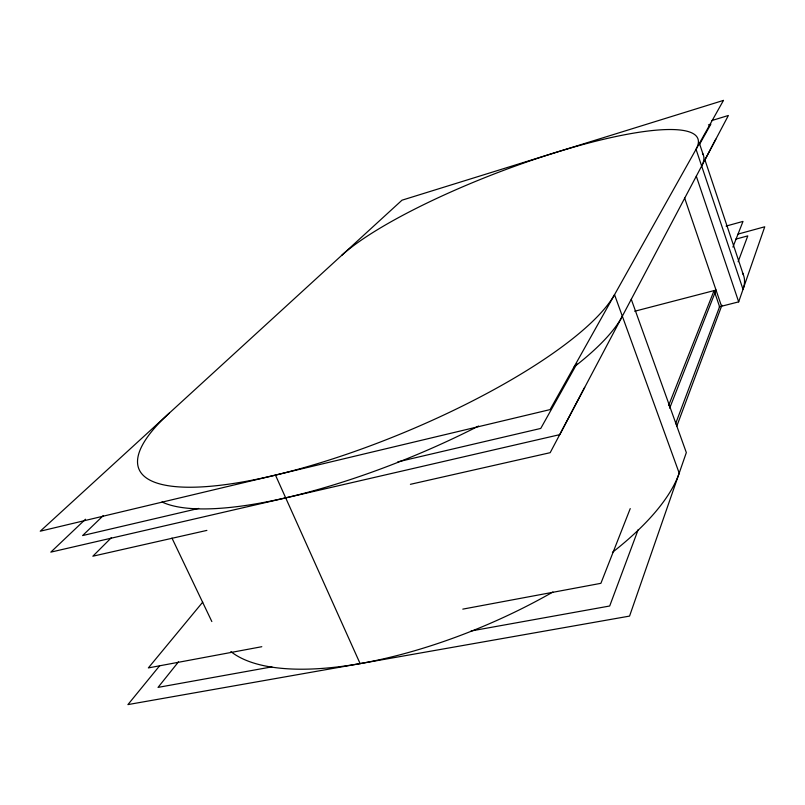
<?xml version="1.0" encoding="UTF-8"?>
<svg xmlns="http://www.w3.org/2000/svg" width="805" height="805" viewBox="0 0 805 805"><rect width="100%" height="100%" fill="white"/><g stroke="black" fill="none" stroke-linecap="round" stroke-linejoin="round"><path stroke-width="1.21" d="M719.227 306.826L738.678 301.865L764.75 226.779L738.084 234.074M638.194 529.62L609.697 606.004L471.106 630.969M676.774 426.227L721.924 305.196M738.145 261.726L747.785 235.875L735.669 239.176M675.576 423.782L719.59 306.735L714.478 291.752M630.235 508.599L600.892 583.323L462.795 609.133M669.659 408.195L715.957 290.283M732.922 247.085L743.005 221.405L726.09 226.084M668.563 405.64L714.075 290.605M584.682 387.366L550.177 452.682L410.409 484.318M704.838 160.004L715.816 139.215M576.923 363.749L540.759 428.431L397.811 461.859M699.344 144.729L710.845 124.171L708.44 124.906M178.469 661.871L158.042 687.39L271.889 666.872M159.682 665.715L127.925 704.596L629.56 616.097L686.333 452.591L631.271 299.289M202.729 602.13L148.362 667.909L261.806 646.707M111.493 537.569L92.857 556.205L206.885 530.394M103.332 515.562L82.603 535.567L198.674 508.428M85.481 519.235L50.826 552.129L559.747 434.65L728.384 115.477L711.56 120.629M634.702 311.243L716.037 290.092M171.968 538.092L211.836 621.54M275.461 475.101L360.127 663.632M684.572 197.829L721.542 306.232M696.305 176.194L738.678 301.865M699.324 143.089L703.218 154.731M704.808 159.491L743.357 274.807M742.401 272.784A192.566 56.199 -20.6 0 1 743.025 289.347L696.043 149.287A197.939 39.676 -20.9 0 0 563.53 150.092A197.939 39.676 -20.9 0 0 341.612 255.447M702.433 153.252A197.295 41.709 -20.9 0 1 701.668 166.041M622.335 316.194A258.596 71.424 -22.6 0 1 574.146 366.919M478.583 426.036A258.596 71.424 -22.6 0 1 162.006 501.978M612.434 552.361A250.506 94.799 -23.1 0 0 679.199 473.139L614.537 294.67A259.703 68.103 -22.6 0 1 292.426 470.814A259.703 68.103 -22.6 0 1 169.292 413.126M552.924 592.007A250.506 94.799 -23.1 0 1 230.874 651.577M723.464 100.404L550.107 409.594L40.25 531.199L401.997 200.193L723.464 100.404"/></g></svg>
